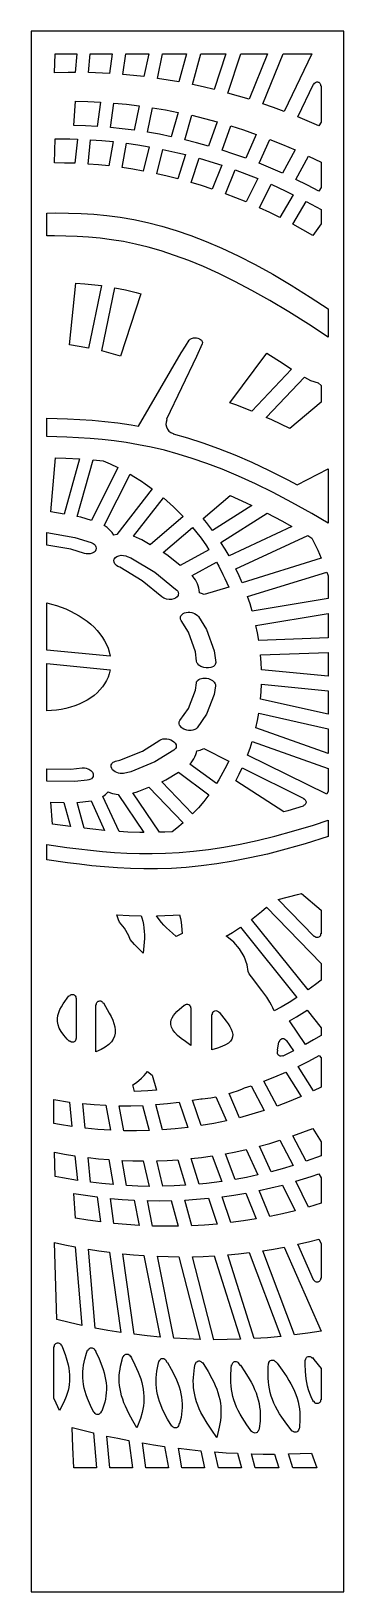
# Model space of a CAD drawing. Extents: x 0 to 400, y 0 to 2000.
import ezdxf

# ---------------------------------------------------------------- set-up
doc = ezdxf.new("R2010")
doc.units = 0
doc.layers.add('CUT', color=1, linetype='CONTINUOUS')
doc.layers.add('OUTLINE', color=7, linetype='CONTINUOUS')

msp = doc.modelspace()

# ---------------------------------------------------------------- linework, layer by layer
at = {"layer": 'CUT'}
for points in [[(47.3, 1947.13), (29.72, 1946.67), (30.41, 1971), (58.2, 1971), (56.14, 1947.2)], [(103.6, 1971), (99.95, 1945.9), (90.99, 1946.38), (73.13, 1947.01), (75.21, 1971)], [(117.16, 1944.66), (121.01, 1971), (150.3, 1971), (144.3, 1941.87), (130.71, 1943.4)], [(175.34, 1937.42), (161.67, 1939.55), (168.18, 1971), (198.7, 1971), (189.02, 1935.03)], [(206.5, 1931.6), (217.15, 1971), (249.25, 1971), (233.96, 1925.34), (220.22, 1928.6)], [(265.21, 1916.89), (251.47, 1920.77), (268.37, 1971), (302.49, 1971), (278.93, 1912.73)], [(323.75, 1897.17), (310.09, 1902.23), (296.41, 1907.02), (322.39, 1971), (359.05, 1971)], [(371, 1883.64), (368.22, 1878.64), (359.2, 1882.65), (341.11, 1890.31), (361.23, 1932.21), (361.44, 1932.14), (361.87, 1932.28), (362.77, 1933.57), (363.8, 1934.39), (364.59, 1934.75), (365.45, 1934.94), (366.32, 1934.97), (367.19, 1934.81), (368, 1934.5), (368.75, 1934.02), (369.37, 1933.41), (369.86, 1932.68), (370.21, 1931.87), (370.45, 1930.33), (370.59, 1930.14), (371, 1929.98)], [(56.56, 1910.31), (72.5, 1909.92), (88.52, 1909.16), (84.26, 1877.99), (69.32, 1878.81), (54.46, 1879.27)], [(105.66, 1907.93), (121.82, 1906.38), (138.03, 1904.43), (131.52, 1873.16), (116.42, 1875.08), (101.36, 1876.64)], [(155.35, 1901.93), (171.65, 1899.17), (187.97, 1896.01), (179.15, 1864.8), (163.96, 1867.85), (148.79, 1870.54)], [(211.7, 1857.05), (196.49, 1860.88), (205.38, 1892.2), (221.74, 1888.21), (238.09, 1883.81), (226.9, 1852.85)], [(30.68, 1861.98), (49.57, 1861.91), (59.06, 1861.67), (55.9, 1830.68), (42.74, 1831.06), (29.64, 1831.16)], [(76.04, 1860.87), (90.4, 1859.84), (104.81, 1858.47), (99.45, 1827.35), (86.13, 1828.7), (72.85, 1829.76)], [(255.5, 1878.68), (271.81, 1873.44), (288.1, 1867.78), (274.5, 1837.26), (259.38, 1842.62), (244.22, 1847.61)], [(305.4, 1861.31), (321.59, 1854.8), (337.71, 1847.88), (321.67, 1817.99), (306.72, 1824.52), (291.69, 1830.68)], [(121.98, 1856.42), (136.48, 1854.33), (151.01, 1851.89), (143.39, 1820.8), (129.98, 1823.14), (116.58, 1825.18)], [(168.29, 1848.55), (187.71, 1844.23), (197.42, 1841.84), (187.49, 1810.95), (174.05, 1814.3), (160.61, 1817.35)], [(354.79, 1840.06), (371, 1832.16), (371, 1799.59), (368.12, 1795.05), (353.42, 1802.75), (338.64, 1810.08)], [(214.72, 1837.2), (234.11, 1831.41), (243.79, 1828.28), (231.51, 1797.77), (218.12, 1802.14), (204.71, 1806.2)], [(261.01, 1822.32), (275.46, 1816.91), (289.87, 1811.16), (275.2, 1781.23), (261.94, 1786.63), (248.63, 1791.71)], [(306.9, 1803.87), (325.9, 1795.1), (335.35, 1790.48), (318.3, 1761.32), (305.24, 1767.74), (292.12, 1773.85)], [(334.91, 1752.63), (352.09, 1781.87), (371, 1771.45), (371, 1753.26), (360.52, 1738.07), (347.77, 1745.51)], [(240.01, 1689.46), (220.3, 1698.36), (201.5, 1706.09), (183.51, 1712.75), (166.26, 1718.42), (149.67, 1723.17), (133.65, 1727.1), (118.1, 1730.29), (102.93, 1732.8), (88.05, 1734.71), (73.37, 1736.09), (58.79, 1737), (44.23, 1737.5), (29.62, 1737.64), (20, 1737.55), (20, 1766.97), (31.64, 1767.13), (47.65, 1767.01), (63.84, 1766.47), (80.27, 1765.42), (96.95, 1763.8), (113.93, 1761.53), (131.23, 1758.55), (148.9, 1754.78), (166.95, 1750.17), (185.45, 1744.64), (204.44, 1738.13), (223.98, 1730.58), (244.15, 1721.92), (265.01, 1712.09), (286.66, 1700.99), (309.16, 1688.55), (332.63, 1674.7), (357.15, 1659.32), (380, 1644.2), (380, 1608.1), (355, 1624.53), (329.51, 1640.54), (305.36, 1654.95), (282.45, 1667.85), (260.7, 1679.32)], [(61.26, 1596.1), (49.13, 1597.88), (57.22, 1676.98), (68.69, 1676.26), (81.42, 1675.07), (90.05, 1673.96), (73.39, 1593.92)], [(102.31, 1587.12), (90.2, 1590.25), (107.14, 1671.28), (120.48, 1668.55), (134.25, 1665.18), (140.08, 1663.5), (114.39, 1583.59)], [(20, 1480.67), (20, 1504.19), (46.42, 1503.28), (62.16, 1502.46), (78.12, 1501.34), (94.36, 1499.85), (110.92, 1497.91), (127.84, 1495.44), (137.44, 1493.74), (192.03, 1587.66), (197.31, 1596.56), (201.97, 1603.99), (203.42, 1605.26), (205.3, 1606.24), (207.5, 1606.85), (209.27, 1607.05), (211.65, 1606.95), (213.36, 1606.6), (215.43, 1605.8), (216.74, 1604.98), (217.78, 1604), (218.7, 1602.51), (219.01, 1600.92), (218.7, 1599.33), (211.31, 1582.98), (173.26, 1502.71), (173.55, 1502.43), (173.58, 1501.99), (172.59, 1498.98), (172.38, 1495.87), (172.97, 1492.81), (174.28, 1489.99), (176.26, 1487.59), (178.78, 1485.76), (181.66, 1484.58), (181.85, 1484.17), (181.82, 1483.95), (200.08, 1478.78), (219.52, 1472.54), (239.64, 1465.31), (260.5, 1457.02), (282.17, 1447.59), (304.74, 1436.93), (328.3, 1424.94), (340.26, 1418.44), (380, 1439.17), (380, 1369.55), (358.98, 1381.99), (333.66, 1396.17), (309.64, 1408.81), (286.83, 1420.02), (265.14, 1429.9), (244.48, 1438.56), (224.77, 1446.09), (205.92, 1452.59), (187.84, 1458.16), (170.45, 1462.87), (153.65, 1466.82), (137.35, 1470.09), (121.48, 1472.77), (105.93, 1474.92), (90.64, 1476.63), (75.5, 1477.95), (60.47, 1478.97), (45.46, 1479.74)], [(254.05, 1523.89), (301.59, 1587.22), (322.57, 1574.05), (333.26, 1567.02), (282.34, 1512.91), (261.8, 1521.07)], [(357.43, 1552.51), (367.42, 1549.55), (371, 1546.08), (371, 1524.7), (330.95, 1490.89), (307.8, 1501.84), (300.74, 1504.95), (349.63, 1556.61)], [(61.82, 1451.82), (41.95, 1380.94), (24.96, 1383.9), (31.22, 1453.28), (44.23, 1452.77)], [(63.38, 1377.02), (58.97, 1377.97), (79.4, 1450.51), (92.02, 1449.3), (100.82, 1445.52), (110.88, 1440.72), (76.98, 1373.01)], [(145.69, 1420.08), (154.97, 1413.4), (109.36, 1354.79), (105.67, 1354.02), (103.46, 1357.37), (100.65, 1360.68), (97.26, 1363.81), (93.47, 1366.53), (126.53, 1432.26), (131.39, 1429.37), (140.97, 1423.28)], [(177.86, 1394.35), (182.09, 1390.38), (186.26, 1386.32), (194.37, 1377.95), (152.02, 1341.71), (141.37, 1348.09), (138.74, 1349.47), (130.77, 1352.91), (169.19, 1402.02)], [(224.22, 1370.42), (220.08, 1375.49), (254.75, 1404.97), (275.28, 1395.61), (282.22, 1392.2), (232.2, 1360)], [(253.13, 1327.7), (248.12, 1336.23), (242.86, 1344.6), (301.95, 1382.35), (320.78, 1372.44), (333.66, 1365.23)], [(217.42, 1350.1), (224.2, 1340.46), (227.45, 1335.54), (190.54, 1315.18), (175.14, 1327.58), (172.06, 1329.72), (168.65, 1331.76), (206.59, 1364.02), (210.29, 1359.45)], [(20, 1341.47), (20, 1357.35), (55.74, 1351.12), (76.85, 1344.82), (79.34, 1343.52), (80.4, 1342.72), (81.71, 1341.37), (82.86, 1339.39), (83.25, 1337.3), (82.86, 1335.26), (81.71, 1333.41), (80.4, 1332.22), (78.15, 1330.99), (75.47, 1330.24), (72.54, 1330.02), (70.3, 1330.21), (68.12, 1330.7), (50.72, 1335.99)], [(359.34, 1350.4), (366.8, 1334.76), (371.3, 1324.47), (270.16, 1293.07), (266.18, 1302.15), (261.93, 1311.09), (353.99, 1353.57)], [(110.89, 1314.05), (109.12, 1315.16), (108.12, 1316.02), (106.92, 1317.43), (105.94, 1319.47), (105.75, 1321.57), (106.34, 1323.58), (107.68, 1325.37), (109.68, 1326.82), (112.21, 1327.82), (115.08, 1328.32), (118.12, 1328.26), (121.12, 1327.67), (122.92, 1327.01), (127.51, 1324.92), (158.2, 1306.55), (184.85, 1285.09), (186.38, 1283.59), (187.42, 1282.18), (188.11, 1280.6), (188.34, 1278.99), (188.24, 1277.93), (187.93, 1276.91), (186.73, 1275.03), (184.81, 1273.48), (182.32, 1272.37), (179.42, 1271.77), (176.32, 1271.73), (173.22, 1272.23), (171.02, 1272.96), (169.67, 1273.59), (167.32, 1275.16), (142.15, 1295.74), (113.41, 1313.01)], [(214.95, 1283.96), (214.5, 1286.34), (213.7, 1289.21), (212.7, 1291.89), (211.52, 1294.37), (210.18, 1296.71), (208.71, 1298.87), (205.77, 1302.38), (237.14, 1319.53), (240, 1314.35), (245.41, 1303.83), (247.97, 1298.49), (252.76, 1287.67), (221.25, 1277.89), (218.06, 1279.29), (215.31, 1280.27)], [(380, 1273.12), (282.93, 1256.71), (280.07, 1266.17), (276.93, 1275.54), (378.37, 1306.59), (380, 1302.11)], [(99.86, 1204.62), (101.05, 1199.27), (20, 1206.75), (20, 1267.32), (25.9, 1265.89), (32.22, 1264.05), (38.41, 1261.92), (44.46, 1259.53), (50.33, 1256.87), (55.99, 1253.95), (61.43, 1250.8), (66.62, 1247.41), (71.52, 1243.81), (76.13, 1240.01), (80.41, 1236.03), (84.35, 1231.88), (87.93, 1227.59), (91.13, 1223.17), (93.93, 1218.64), (96.33, 1214.03), (98.31, 1209.35)], [(214.68, 1187.63), (213.29, 1189.07), (212.58, 1190.09), (212.07, 1191.16), (211.7, 1192.64), (210.3, 1204.74), (201.11, 1230), (191.95, 1244.76), (191.16, 1246.51), (190.96, 1247.58), (190.96, 1248.65), (191.16, 1249.69), (191.57, 1250.69), (192.55, 1252.07), (194.47, 1253.61), (196.3, 1254.49), (198.4, 1255.08), (200.67, 1255.37), (203.04, 1255.34), (205.4, 1255), (206.94, 1254.6), (209.11, 1253.77), (211.05, 1252.68), (212.68, 1251.38), (213.95, 1249.92), (224.32, 1233.11), (234.32, 1205.77), (236.15, 1191.08), (235.92, 1189.49), (235.5, 1188.49), (234.88, 1187.55), (233.1, 1185.93), (231.34, 1184.99), (230, 1184.51), (227.04, 1183.96), (223.87, 1183.98), (220.7, 1184.55), (218.46, 1185.33), (217.08, 1186)], [(287.52, 1238.56), (380, 1253.81), (380, 1222.49), (291.18, 1219.26), (289.5, 1228.93)], [(293.5, 1200.82), (380, 1203.62), (380, 1173.52), (294.72, 1181.39), (294.27, 1191.1)], [(20, 1189.48), (101.05, 1181.67), (99.86, 1176.54), (98.31, 1172.11), (96.33, 1167.8), (93.93, 1163.64), (91.13, 1159.64), (87.93, 1155.82), (84.35, 1152.2), (80.41, 1148.8), (76.13, 1145.63), (71.52, 1142.7), (66.62, 1140.02), (61.43, 1137.62), (55.99, 1135.48), (50.33, 1133.64), (44.46, 1132.09), (38.41, 1130.83), (32.22, 1129.87), (25.9, 1129.23), (20, 1128.91)], [(192.24, 1107.74), (190.49, 1109.7), (189.89, 1110.75), (189.35, 1112.37), (189.27, 1113.98), (189.48, 1115.01), (190.26, 1116.62), (201.14, 1132.11), (210.32, 1155.66), (211.41, 1165), (211.72, 1166.03), (212.23, 1166.99), (212.94, 1167.89), (214.33, 1169.06), (216.07, 1169.99), (218.11, 1170.64), (219.58, 1170.91), (221.92, 1171.05), (224.32, 1170.88), (226.69, 1170.39), (229.65, 1169.28), (232.19, 1167.72), (234.15, 1165.83), (235.38, 1163.72), (235.69, 1162.63), (235.77, 1161.01), (234.3, 1149.96), (224.29, 1124.53), (212.24, 1107.3), (210.98, 1106.07), (209.35, 1105.08), (206.71, 1104.18), (204.48, 1103.87), (202.92, 1103.83), (201.34, 1103.94), (198.97, 1104.36), (196.7, 1105.08), (195.28, 1105.71), (193.36, 1106.86)], [(294.72, 1163.01), (380, 1154.8), (380, 1124.7), (293.5, 1143.81), (294.27, 1153.39)], [(291.18, 1125.82), (380, 1105.83), (380, 1074.5), (287.52, 1107.2), (289.5, 1116.46)], [(158.17, 1063.58), (127.38, 1050.98), (118.25, 1048.7), (116.07, 1048.52), (113.79, 1048.65), (111.52, 1049.1), (109.34, 1049.83), (107.33, 1050.82), (105.57, 1052.04), (104.12, 1053.44), (103.05, 1054.95), (102.27, 1057.07), (102.19, 1058.65), (102.39, 1059.66), (103.05, 1061.08), (103.72, 1061.93), (105.05, 1063.04), (106.12, 1063.65), (107.97, 1064.34), (113.54, 1065.65), (142.19, 1077.46), (164.78, 1091.59), (166.29, 1092.36), (168.28, 1092.97), (171.24, 1093.32), (173.57, 1093.2), (175.91, 1092.78), (178.87, 1091.75), (180.87, 1090.68), (182.59, 1089.39), (184.34, 1087.42), (185.35, 1085.29), (185.58, 1083.67), (185.35, 1082.11), (184.66, 1080.66), (183.97, 1079.78), (182.59, 1078.65)], [(211.99, 1077.71), (216.04, 1078.76), (220.75, 1080.62), (252.76, 1064.64), (247.97, 1054.73), (245.41, 1049.87), (240, 1040.37), (237.14, 1035.73), (203.1, 1060.76), (204.71, 1062.49), (206.52, 1064.8), (208.16, 1067.36), (209.58, 1070.07), (210.76, 1072.99), (211.54, 1075.55)], [(378.37, 1022.03), (276.93, 1072.22), (280.07, 1081), (282.93, 1089.92), (380, 1055.19), (380, 1026.2)], [(68.03, 1055.98), (70.26, 1055.55), (72.4, 1054.83), (73.74, 1054.2), (76.11, 1052.63), (77.1, 1051.73), (78.29, 1050.25), (79.25, 1048.16), (79.45, 1046.06), (79.25, 1045.06), (78.6, 1043.65), (77.1, 1042.04), (74.99, 1040.85), (73.74, 1040.43), (71.74, 1040.06), (55.65, 1038.36), (20, 1038.88), (20, 1054.76), (50.81, 1054.44), (65.08, 1056.08)], [(227.45, 1021.56), (220.85, 1013.02), (213.89, 1004.84), (206.59, 997.01), (167.08, 1038.06), (172.34, 1040.6), (188.37, 1050.48)], [(270.16, 1055.96), (349.03, 1016.61), (348.96, 1016.4), (349.09, 1015.96), (350.01, 1015.36), (350.65, 1014.75), (351.14, 1014.04), (351.5, 1013.23), (351.68, 1012.38), (351.69, 1011.51), (351.53, 1010.65), (351.21, 1009.84), (350.73, 1009.11), (350.12, 1008.49), (349.38, 1008), (348.43, 1007.57), (348.29, 1007.39), (348.26, 1006.94), (328.54, 1000.98), (323.37, 999.56), (261.93, 1039.49), (266.18, 1047.64)], [(98.37, 1025.16), (101.45, 1023.96), (104.06, 1023.14), (111.27, 1021.77), (144.24, 973.17), (138.93, 973.19), (123.57, 973.66), (112.56, 974.28), (91.83, 1019.4), (94.91, 1021.74)], [(180.54, 974.1), (170.84, 973.56), (164.2, 973.39), (129.87, 1023.74), (134.08, 1024.83), (137.61, 1025.99), (150.45, 1031.25), (194.37, 985.38), (186.26, 978.54)], [(41.84, 1011.56), (50.05, 980.72), (27.39, 983.95), (24.93, 1011.8)], [(67.65, 978.47), (58.8, 1011.54), (76.52, 1013.47), (93.81, 975.68), (78.79, 977.17)], [(258.39, 936.22), (237.65, 932.85), (217.67, 930.25), (198.39, 928.36), (179.73, 927.13), (161.64, 926.5), (144.05, 926.43), (126.93, 926.84), (110.2, 927.69), (93.82, 928.92), (77.74, 930.47), (61.91, 932.29), (46.28, 934.33), (20, 938.14), (20, 957.75), (45.6, 954.07), (60.71, 952.1), (75.88, 950.33), (91.18, 948.8), (106.65, 947.57), (122.39, 946.69), (138.47, 946.19), (154.96, 946.14), (171.95, 946.58), (189.52, 947.57), (207.76, 949.16), (226.75, 951.43), (246.58, 954.42), (267.33, 958.21), (289.09, 962.86), (311.95, 968.45), (336.01, 975.03), (361.35, 982.69), (380, 988.84), (380, 968.01), (350.59, 958.62), (325.97, 951.56), (302.46, 945.52), (279.96, 940.42)], [(340.91, 893.45), (345.8, 894.83), (371, 873.37), (371, 843.37), (370.59, 843.21), (370.45, 843.02), (370.2, 841.48), (370.07, 841.08), (369.65, 840.31), (369.1, 839.65), (368.05, 838.88), (366.83, 838.45), (365.53, 838.4), (364.68, 838.57), (363.88, 838.91), (362.67, 839.8), (362.44, 839.84), (362.04, 839.67), (315.92, 887.05)], [(111.71, 861.19), (109.68, 867.64), (125.48, 866.86), (140.52, 866.49), (141.46, 863.78), (142.67, 859.52), (143.61, 855.19), (144.3, 850.78), (144.74, 846.31), (144.94, 841.78), (144.91, 837.2), (144.69, 832.57), (143.73, 823.24), (143.07, 818.56), (135.59, 825.92), (132.05, 829.65), (126.56, 836), (125.05, 840.51), (119.39, 850.53), (112.96, 858.06)], [(193.02, 843.7), (185.63, 839.9), (180.68, 843.92), (176.83, 847.29), (173.16, 850.73), (169.72, 854.26), (166.51, 857.87), (163.54, 861.57), (160.11, 866.5), (181.81, 867.17), (189.72, 867.66), (190.86, 862.88), (191.7, 858.27), (192.32, 853.57)], [(281.93, 861.75), (294.9, 872.01), (301.21, 877.39), (371, 805.32), (371, 783.94), (363.98, 778.5), (354.42, 771.47)], [(281.78, 788.08), (278.97, 792.17), (277.45, 794.75), (276.17, 803.48), (272.44, 814.26), (266.73, 824.13), (259.27, 832.74), (250.31, 839.79), (249.57, 840.17), (257.66, 845.07), (267.99, 851.79), (340.03, 761.64), (330.07, 755.32), (319.95, 749.29), (311.12, 744.34), (309.41, 748.23), (307.66, 751.65), (305.35, 755.75), (301.48, 761.9), (295.19, 770.68)], [(57.14, 760.93), (57.28, 760.74), (57.69, 760.58), (57.69, 709.18), (57.28, 709.02), (57.14, 708.83), (57, 707.72), (56.57, 706.5), (56.09, 705.79), (55.48, 705.17), (54.76, 704.7), (53.97, 704.37), (53.12, 704.2), (52.25, 704.2), (51.4, 704.38), (50.62, 704.7), (49.4, 705.57), (48.94, 705.56), (48.77, 705.43), (45.94, 708.27), (41.72, 713.16), (38.39, 717.85), (35.94, 722.35), (34.34, 726.68), (33.54, 730.84), (33.47, 734.86), (34.04, 738.74), (35.16, 742.51), (36.74, 746.2), (38.69, 749.81), (40.91, 753.38), (48.28, 763.61), (48.71, 763.5), (48.93, 763.58), (49.68, 764.39), (50.36, 764.91), (51.52, 765.42), (52.78, 765.58), (54.05, 765.37), (54.82, 765.03), (55.52, 764.55), (56.37, 763.59), (56.9, 762.44)], [(90.19, 756.62), (91.16, 755.79), (91.82, 754.9), (92.03, 754.81), (92.46, 754.87), (99.93, 741.71), (102.22, 737.2), (104.22, 732.74), (105.86, 728.35), (107.02, 724.05), (107.6, 719.86), (107.53, 715.81), (106.7, 711.91), (105.06, 708.18), (102.53, 704.63), (99.1, 701.28), (94.78, 698.12), (89.61, 695.14), (82.82, 691.97), (82.82, 752.32), (83.23, 752.48), (83.37, 752.67), (83.61, 754.19), (84.15, 755.34), (84.68, 756.01), (85.71, 756.78), (86.49, 757.12), (87.76, 757.32), (89.02, 757.15)], [(204.25, 748.19), (204.47, 748.15), (204.47, 700.18), (197.31, 705.07), (191.9, 709.19), (187.39, 713.12), (183.83, 716.86), (181.21, 720.4), (179.5, 723.76), (178.65, 726.96), (178.57, 729.99), (179.18, 732.89), (180.38, 735.68), (182.07, 738.37), (184.15, 740.99), (186.53, 743.56), (195.63, 752), (196.02, 751.81), (196.25, 751.84), (197.53, 752.69), (198.73, 753.09), (200, 753.11), (201.23, 752.78), (202.31, 752.11), (203.15, 751.16), (203.69, 750), (203.92, 748.5)], [(238.52, 744.26), (239.24, 743.75), (240.03, 742.95), (240.25, 742.88), (240.68, 743), (249.65, 731.35), (252.1, 727.81), (254.25, 724.32), (255.99, 720.91), (257.23, 717.59), (257.86, 714.39), (257.79, 711.33), (256.9, 708.43), (255.14, 705.71), (252.43, 703.17), (248.76, 700.84), (244.14, 698.7), (238.61, 696.74), (231.35, 694.74), (231.35, 739.83), (231.76, 739.99), (231.9, 740.18), (232.14, 741.72), (232.71, 742.91), (233.27, 743.57), (233.95, 744.12), (235.14, 744.66), (236.44, 744.83), (237.72, 744.61)], [(339.56, 737.05), (352.98, 745.43), (371, 722.89), (371, 713.11), (361.31, 707.23), (351.22, 701.45), (330.47, 731.75)], [(317.4, 704.94), (317.66, 705.31), (318.07, 706.59), (318.53, 707.33), (319.12, 707.97), (320.22, 708.66), (321.06, 708.93), (321.92, 709.04), (322.36, 709.02), (323.22, 708.87), (324.4, 708.33), (325.08, 707.79), (325.81, 706.96), (326.26, 706.9), (326.46, 706.99), (335.83, 693.25), (325.45, 688.12), (322.09, 686.59), (321.78, 686.89), (321.56, 686.94), (320.09, 686.55), (318.78, 686.57), (317.94, 686.81), (317.15, 687.21), (316.47, 687.74), (315.89, 688.41), (315.67, 688.79), (315.32, 689.59), (315.12, 690.9), (315.2, 691.76), (315.7, 693.63), (315.48, 694.03), (315.23, 694.15), (316.97, 704.85)], [(355.27, 680.13), (368.68, 687.48), (371, 684.34), (371, 646.75), (361.35, 642.01), (341.67, 673.22)], [(154.58, 662.24), (160.4, 643.03), (149.07, 642.13), (132.07, 641.26), (130.2, 649.69), (134.52, 652.85), (141.07, 658.4), (144.5, 661.75), (148.99, 667)], [(345.41, 634.72), (330.12, 628.33), (314.67, 622.44), (297.77, 654.39), (311.89, 659.9), (325.87, 665.85)], [(253.15, 638.5), (258.59, 640.17), (264.12, 642.12), (269.34, 644.25), (272.84, 645.87), (281.42, 648.63), (298.2, 616.77), (282.47, 611.92), (266.61, 607.58)], [(49.01, 627.7), (52.15, 596.22), (36.2, 598.69), (29, 599.96), (29, 630.77)], [(101.34, 591.44), (85.18, 592.54), (69.08, 594.09), (65.91, 625.7), (80.72, 624.38), (95.57, 623.48)], [(150.93, 590.97), (134.68, 590.64), (118.45, 590.78), (112.63, 622.94), (127.54, 622.93), (142.46, 623.34)], [(200.53, 594.96), (184.32, 593.15), (168.08, 591.83), (159.55, 624.33), (174.45, 625.66), (189.32, 627.42)], [(217.6, 597.4), (206.3, 629.97), (217.14, 631.92), (218.8, 631.79), (230.04, 633.03), (236.41, 634.35), (249.76, 603.53), (233.72, 600.22)], [(347.77, 588.89), (360.52, 593.92), (371, 576.75), (371, 558.56), (352.09, 551.71), (334.91, 584.19)], [(59.06, 527.19), (40.11, 530.42), (30.68, 532.23), (29.64, 563.25), (42.74, 560.87), (55.9, 558.78)], [(289.87, 534.16), (275.46, 531.12), (261.01, 528.45), (248.63, 561.39), (261.94, 563.96), (275.2, 566.86)], [(318.3, 578.64), (335.35, 546.26), (321.16, 542.06), (306.9, 538.24), (292.12, 571.04), (305.24, 574.68)], [(99.45, 553.89), (104.81, 521.76), (90.4, 523.11), (76.04, 524.79), (72.85, 556.5), (86.13, 555.05)], [(151.01, 519.62), (136.48, 519.93), (121.98, 520.57), (116.58, 552.83), (129.98, 552.34), (143.39, 552.15)], [(197.42, 520.92), (182.85, 520.13), (168.29, 519.7), (160.61, 552.36), (174.05, 552.86), (187.49, 553.68)], [(243.79, 525.73), (224.42, 523.28), (214.72, 522.29), (204.71, 555.18), (218.12, 556.71), (231.51, 558.56)], [(337.71, 488.41), (321.59, 484.53), (305.4, 481.08), (291.69, 514.29), (306.72, 517.62), (321.67, 521.33)], [(358.33, 532.18), (368.12, 535.51), (371, 530.43), (371, 497.85), (354.79, 493.01), (338.64, 526.03)], [(88.52, 474.14), (72.5, 476.4), (56.56, 479.02), (54.46, 510.45), (69.32, 508.12), (84.26, 506.11)], [(138.03, 469.53), (121.82, 470.64), (105.66, 472.14), (101.36, 504.24), (116.42, 502.96), (131.52, 502.03)], [(187.97, 468.53), (171.65, 468.45), (155.35, 468.77), (148.79, 501.4), (163.96, 501.22), (179.15, 501.4)], [(238.09, 471.27), (221.74, 469.96), (205.38, 469.06), (196.49, 502.05), (211.7, 503.01), (226.9, 504.35)], [(288.1, 477.87), (271.81, 475.29), (255.5, 473.12), (244.22, 506.32), (259.38, 508.45), (274.5, 510.96)], [(64.71, 341.4), (48.57, 344.97), (32.54, 348.84), (29.72, 447.72), (42.9, 444.85), (56.14, 442.21)], [(370.93, 334.17), (354.02, 331.5), (337.09, 329.2), (296.41, 437.07), (310.09, 439.27), (323.75, 441.76)], [(354.69, 448.48), (368.22, 451.9), (371, 446.38), (371, 401.83), (370.59, 401.67), (370.45, 401.48), (370.21, 399.96), (369.89, 399.17), (369.41, 398.46), (368.47, 397.59), (367.73, 397.18), (366.91, 396.93), (366.05, 396.83), (365.2, 396.9), (363.99, 397.32), (363.62, 397.52), (362.95, 398.06), (362.39, 398.71), (361.85, 399.58), (361.65, 399.7), (361.22, 399.68), (341.11, 445.34)], [(114.5, 332.4), (98.09, 335.03), (81.76, 337.97), (73.13, 439.19), (86.51, 437.1), (99.95, 435.24)], [(165.04, 326.35), (148.4, 328), (131.83, 329.97), (117.16, 433.24), (130.71, 431.95), (144.3, 430.91)], [(216.15, 323.39), (199.34, 324.01), (182.58, 324.98), (161.67, 429.96), (175.34, 429.5), (189.02, 429.31)], [(267.63, 323.63), (250.72, 323.19), (233.84, 323.11), (206.5, 429.44), (220.22, 429.85), (233.96, 430.53)], [(278.93, 434.66), (319.3, 327.19), (302.36, 325.65), (285.41, 324.48), (251.47, 431.79), (265.21, 433.08)], [(39.99, 313.22), (43.31, 304.18), (44.77, 299.71), (47.12, 290.91), (47.98, 286.58), (48.61, 282.31), (48.99, 278.1), (49.13, 273.96), (49, 269.88), (48.63, 265.86), (48, 261.91), (47.14, 258.02), (46.05, 254.2), (44.77, 250.43), (41.67, 243.05), (36.16, 232.26), (31.8, 241.67), (29, 248.13), (29, 314.04), (29.41, 314.2), (29.55, 314.39), (29.69, 315.5), (29.94, 316.32), (30.34, 317.08), (30.9, 317.76), (31.56, 318.3), (32.32, 318.71), (33.58, 319.02), (34.44, 319.02), (35.69, 318.7), (36.45, 318.29), (37.4, 317.42), (38.21, 316.1), (38.64, 315.94), (38.85, 315.99)], [(79.99, 311.6), (80.57, 310.97), (81.13, 310.08), (81.56, 309.94), (81.77, 310), (82.86, 307.68), (86.89, 298.56), (90.41, 289.53), (91.93, 285.07), (93.24, 280.64), (94.32, 276.25), (95.18, 271.91), (95.78, 267.62), (96.13, 263.38), (96.21, 259.19), (96.04, 255.05), (95.62, 250.96), (94.95, 246.92), (94.06, 242.94), (92.96, 239), (90.35, 231.63), (89.92, 231.63), (89.73, 231.5), (88.69, 229.31), (87.88, 228.28), (86.82, 227.54), (86, 227.23), (85.15, 227.09), (83.85, 227.19), (82.64, 227.68), (81.62, 228.5), (80.75, 229.75), (80.54, 229.86), (80.11, 229.82), (75.9, 238.6), (72.06, 247.78), (70.44, 252.3), (69.04, 256.76), (67.89, 261.16), (66.99, 265.51), (66.34, 269.79), (65.95, 274.02), (65.82, 278.18), (65.93, 282.29), (66.27, 286.34), (66.84, 290.35), (67.6, 294.31), (68.55, 298.24), (70.86, 306.01), (72.12, 309.5), (72.33, 309.46), (72.74, 309.64), (73.49, 310.99), (74.41, 311.9), (75.14, 312.34), (75.97, 312.63), (76.81, 312.75), (78.1, 312.63), (78.91, 312.33)], [(125.18, 303.71), (125.78, 303.08), (126.42, 302.16), (126.86, 302.04), (127.07, 302.11), (128.26, 299.84), (132.78, 290.72), (136.79, 281.67), (138.54, 277.18), (140.09, 272.71), (141.41, 268.28), (142.49, 263.87), (143.32, 259.51), (143.89, 255.17), (144.2, 250.88), (144.24, 246.62), (144.03, 242.41), (143.57, 238.23), (142.88, 234.09), (141.98, 229.98), (139.64, 221.87), (135.23, 209.91), (129.84, 219.3), (124.86, 228.62), (120.52, 237.82), (118.66, 242.36), (117.03, 246.86), (115.64, 251.31), (114.51, 255.72), (113.64, 260.07), (113.03, 264.38), (112.68, 268.65), (112.57, 272.86), (112.71, 277.04), (113.07, 281.18), (113.63, 285.29), (114.38, 289.36), (116.3, 297.46), (117.4, 301.17), (117.84, 301.2), (118.02, 301.35), (118.69, 302.75), (119.23, 303.42), (120.29, 304.2), (121.08, 304.52), (121.94, 304.7), (123.23, 304.63), (124.06, 304.38)], [(359.6, 299.97), (359.79, 300.07), (361.7, 297.82), (371, 286.19), (371, 246.14), (370.59, 245.98), (370.45, 245.79), (370.31, 244.68), (370.06, 243.85), (369.65, 243.09), (369.11, 242.41), (368.06, 241.65), (367.26, 241.33), (366.41, 241.16), (365.11, 241.23), (364.28, 241.48), (363.53, 241.9), (362.86, 242.46), (361.94, 243.71), (361.5, 243.83), (361.29, 243.76), (360.56, 245.15), (358.46, 249.71), (356.64, 254.28), (355.09, 258.88), (353.79, 263.5), (352.75, 268.14), (351.94, 272.8), (350.92, 282.2), (350.54, 291.67), (350.59, 296.81), (350.99, 296.96), (351.13, 297.14), (351.38, 298.59), (351.72, 299.37), (352.19, 300.09), (353.15, 300.94), (354.3, 301.5), (355.56, 301.69), (356.82, 301.51), (357.98, 300.98), (359.15, 299.98)], [(170.96, 298.15), (171.87, 297.22), (173.71, 294.1), (174.08, 293.82), (174.53, 293.88), (179.28, 285.27), (183.79, 276.22), (185.78, 271.71), (187.57, 267.22), (189.13, 262.75), (190.45, 258.29), (191.51, 253.86), (192.31, 249.45), (192.85, 245.06), (193.12, 240.7), (193.13, 236.36), (192.89, 232.04), (192.41, 227.76), (191.72, 223.49), (189.97, 215.77), (189.53, 215.71), (189.36, 215.56), (188.44, 212.72), (187.76, 211.59), (186.77, 210.71), (185.99, 210.32), (185.14, 210.08), (184.27, 210.01), (183.83, 210.05), (182.97, 210.24), (182.56, 210.41), (181.46, 211.12), (180.43, 212.34), (180.21, 212.43), (179.79, 212.35), (174.59, 221.13), (169.74, 230.32), (167.63, 234.88), (165.76, 239.4), (164.13, 243.89), (162.76, 248.35), (161.66, 252.77), (160.82, 257.16), (160.24, 261.51), (159.92, 265.83), (159.84, 270.12), (159.98, 274.38), (160.33, 278.62), (160.87, 282.84), (162.38, 291.25), (163.33, 295.28), (163.53, 295.26), (163.93, 295.48), (164.51, 296.86), (165.33, 297.88), (166.02, 298.4), (166.82, 298.78), (167.65, 298.99), (168.97, 298.99), (169.81, 298.78)], [(217.22, 295.07), (217.9, 294.49), (218.62, 293.64), (218.84, 293.56), (219.26, 293.64), (220.74, 291.34), (226.26, 282.3), (231.27, 273.28), (233.51, 268.77), (235.54, 264.27), (237.35, 259.77), (238.91, 255.27), (240.22, 250.79), (241.26, 246.31), (242.03, 241.83), (242.54, 237.37), (242.78, 232.92), (242.77, 228.48), (242.52, 224.05), (242.05, 219.64), (240.57, 210.85), (237.42, 197.77), (230.98, 207.02), (224.96, 216.24), (219.6, 225.41), (217.24, 229.97), (215.12, 234.5), (213.24, 239.02), (211.63, 243.51), (210.29, 247.99), (209.21, 252.44), (208.4, 256.87), (207.85, 261.28), (207.54, 265.67), (207.46, 270.05), (207.59, 274.42), (207.9, 278.78), (208.97, 287.48), (209.74, 291.82), (210.16, 291.9), (210.33, 292.06), (210.82, 293.43), (211.3, 294.18), (211.91, 294.8), (213.03, 295.49), (214.31, 295.81), (215.18, 295.8), (216.04, 295.64)], [(263.52, 294.65), (264.24, 294.19), (264.85, 293.6), (267.14, 290.43), (267.53, 290.25), (267.89, 290.36), (273.59, 281.9), (279.11, 272.93), (281.6, 268.44), (283.89, 263.94), (285.95, 259.42), (287.76, 254.91), (289.31, 250.38), (290.6, 245.84), (291.61, 241.3), (292.36, 236.75), (292.84, 232.19), (293.07, 227.64), (293.06, 223.08), (292.83, 218.52), (291.82, 209.42), (291.48, 207.55), (291.25, 207.55), (290.87, 207.3), (290.37, 205.85), (289.62, 204.8), (288.96, 204.23), (287.79, 203.66), (286.51, 203.46), (285.22, 203.64), (284.05, 204.18), (282.85, 205.25), (282.63, 205.32), (282.21, 205.2), (275.84, 214.07), (269.96, 223.18), (267.35, 227.72), (264.97, 232.26), (262.84, 236.79), (260.98, 241.31), (259.4, 245.82), (258.08, 250.32), (257.03, 254.82), (256.23, 259.31), (255.69, 263.8), (255.37, 268.29), (255.27, 272.77), (255.35, 277.26), (255.95, 286.24), (256.49, 290.73), (256.71, 290.74), (257.07, 291.01), (257.48, 292.47), (258.14, 293.55), (258.75, 294.14), (259.45, 294.61), (260.24, 294.94), (261.49, 295.13), (262.33, 295.05)], [(310.36, 296.66), (311.09, 296.24), (312.17, 295.24), (312.39, 295.18), (312.8, 295.31), (314.6, 292.99), (321.14, 284.16), (327.16, 275.27), (329.91, 270.81), (332.45, 266.32), (334.76, 261.81), (336.83, 257.28), (338.63, 252.72), (340.17, 248.14), (341.44, 243.54), (342.44, 238.92), (343.17, 234.27), (343.65, 229.61), (343.89, 224.93), (343.91, 220.24), (343.39, 210.84), (343.14, 208.77), (342.71, 208.67), (342.55, 208.5), (342.11, 206.99), (341.4, 205.89), (340.39, 205.04), (339.18, 204.53), (337.87, 204.41), (337.01, 204.54), (335.79, 205.05), (334.6, 206.03), (334.38, 206.08), (333.98, 205.94), (327.08, 214.72), (320.68, 223.73), (317.81, 228.25), (315.17, 232.77), (312.79, 237.29), (310.68, 241.82), (308.84, 246.36), (307.27, 250.91), (305.97, 255.46), (304.93, 260.03), (304.14, 264.6), (303.58, 269.18), (303.23, 273.77), (303.07, 278.37), (303.2, 287.61), (303.5, 292.39), (303.92, 292.53), (304.07, 292.71), (304.27, 293.77), (304.77, 294.95), (305.58, 295.92), (306.27, 296.44), (307.45, 296.93), (308.29, 297.05), (309.13, 297.02)], [(54.48, 159), (53.3, 185.5), (52.19, 210.5), (79.73, 203.55), (83.66, 159)], [(100.49, 159), (96.89, 199.63), (110.85, 196.67), (124.88, 193.9), (129.5, 159)], [(142.32, 190.75), (156.49, 188.41), (170.72, 186.28), (175.53, 159), (146.53, 159)], [(192.8, 159), (188.38, 183.92), (202.73, 182.24), (217.13, 180.77), (221.95, 159)], [(249.5, 178.24), (264.03, 177.46), (268.95, 159), (239.49, 159), (235, 179.24)], [(296.68, 176.49), (311.32, 176.41), (316.76, 159), (286.82, 159), (282.06, 176.79)], [(335, 159), (329.47, 176.63), (344.17, 177.06), (358.89, 177.72), (365.62, 159)]]:
    msp.add_lwpolyline(points, close=True, dxfattribs=at)
at = {"layer": 'OUTLINE'}
msp.add_lwpolyline([(0, 0), (400, 0), (400, 2000), (0, 2000)], close=True, dxfattribs=at)

doc.saveas('drawing.dxf')
